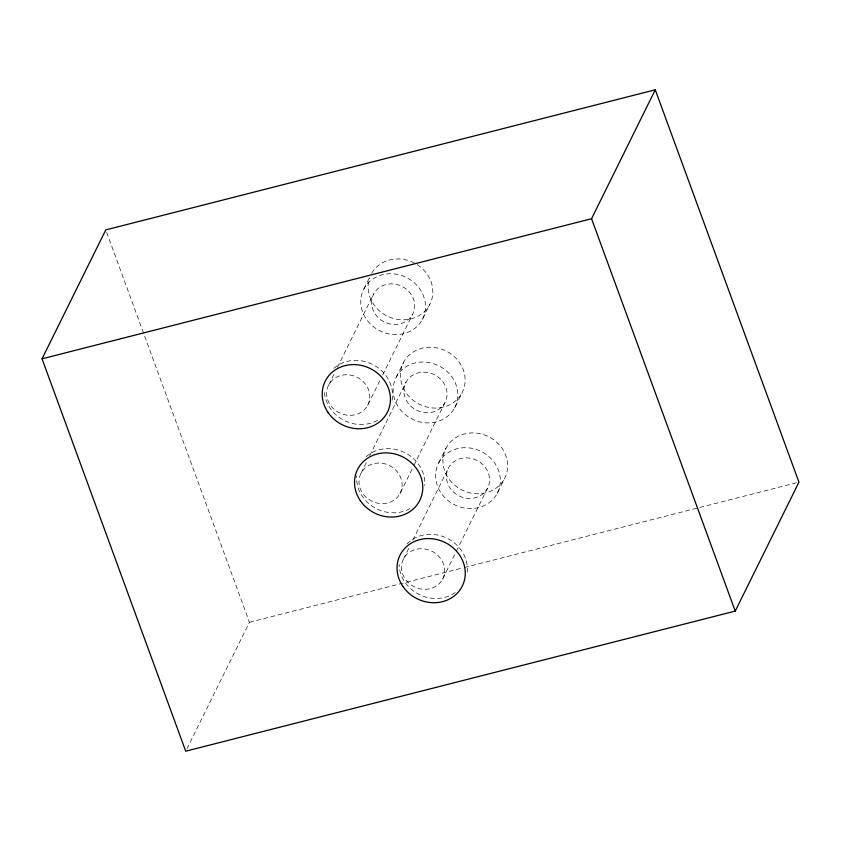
<?xml version="1.0" encoding="UTF-8"?>
<svg xmlns="http://www.w3.org/2000/svg" width="841" height="841" viewBox="0 0 841 841"><rect width="100%" height="100%" fill="white"/><g stroke="black" fill="none" stroke-linecap="round" stroke-linejoin="round"><path stroke-width="0.63" stroke-dasharray="4.21 3.15" d="M363.932 288.862L369.556 277.488M328.757 384.842L335.096 372.027M337.399 367.359L373.667 293.961M186.881 748.858L249.441 622.287L144.168 334.792M367.696 405.246A21.982 19.858 26.3 0 0 346.555 374.75A21.982 19.858 26.3 0 0 330.429 405.131A21.982 19.858 26.3 0 0 367.696 405.246L380.363 379.617M382.676 374.949L412.616 314.366A21.982 19.858 26.3 0 0 391.475 283.88A21.982 19.858 26.3 0 0 375.338 314.261A21.982 19.858 26.3 0 0 412.616 314.366M422.35 319.475A32.978 29.792 26.3 0 0 390.634 273.724A32.978 29.792 26.3 0 0 366.445 319.307A32.978 29.792 26.3 0 0 422.35 319.475L429.656 304.673M396.258 377.146L403.575 362.355M361.083 473.126L367.422 460.311M369.725 455.643L406.003 382.245M400.022 493.53A21.982 19.858 26.3 0 0 378.881 463.034A21.982 19.858 26.3 0 0 362.755 493.415A21.982 19.858 26.3 0 0 400.022 493.53L413.267 466.734M413.846 465.567L444.942 402.65A21.982 19.858 26.3 0 0 423.801 372.153A21.982 19.858 26.3 0 0 407.664 402.545A21.982 19.858 26.3 0 0 444.942 402.65M454.676 407.759A32.978 29.792 26.3 0 0 422.96 362.008A32.978 29.792 26.3 0 0 398.771 407.591A32.978 29.792 26.3 0 0 454.676 407.759L461.982 392.957A32.978 29.792 26.3 0 0 430.277 347.217A32.978 29.792 26.3 0 0 406.077 392.789A32.978 29.792 26.3 0 0 461.982 392.957M438.76 462.834L446.077 448.043M403.585 558.813L409.346 547.165M412.805 540.174L448.505 467.932M442.534 579.218A21.982 19.858 26.3 0 0 421.383 548.721A21.982 19.858 26.3 0 0 405.257 579.102A21.982 19.858 26.3 0 0 442.534 579.218L455.769 552.421M456.348 551.254L487.444 488.348A21.982 19.858 26.3 0 0 466.303 457.851A21.982 19.858 26.3 0 0 450.177 488.232A21.982 19.858 26.3 0 0 487.444 488.348M497.178 493.446A32.978 29.792 26.3 0 0 465.462 447.696A32.978 29.792 26.3 0 0 441.273 493.278A32.978 29.792 26.3 0 0 497.178 493.446L504.484 478.655A32.978 29.792 26.3 0 0 472.779 432.905A32.978 29.792 26.3 0 0 448.579 478.476A32.978 29.792 26.3 0 0 504.484 478.655M249.441 622.287L463.139 567.801M464.411 567.475L796.406 482.818M106.67 232.379L143.716 333.562M371.743 273.167A32.978 29.792 26.3 0 1 426.723 273.64A32.978 29.792 26.3 0 1 405.541 319.727A32.978 29.792 26.3 0 1 369.609 277.824M377.577 420.363A34.754 31.401 26.3 0 1 342.697 419.648A34.754 31.401 26.3 0 1 324.29 390.424M333.856 368.369A34.754 31.401 26.3 0 1 373.761 365.047A34.754 31.401 26.3 0 1 392.064 400.263M409.903 508.637A34.754 31.401 26.3 0 1 373.677 507.144A34.754 31.401 26.3 0 1 356.7 475.838M366.182 456.652A34.754 31.401 26.3 0 1 404.647 452.584A34.754 31.401 26.3 0 1 424.768 485.625M455.202 592.558A34.754 31.401 26.3 0 1 419.102 594.461A34.754 31.401 26.3 0 1 399.118 564.395M407.107 543.864A34.754 31.401 26.3 0 1 447.528 538.461A34.754 31.401 26.3 0 1 466.892 574.235"/><path stroke-width="1.26" d="M42.05 358.823L105.766 229.908L655.276 89.798L798.95 482.177L735.234 611.092L185.724 751.202L42.05 358.823L591.559 218.713L655.276 89.798M591.559 218.713L735.234 611.092M327.916 412.248A34.754 31.401 26.3 0 0 386.902 413.183A34.754 31.401 26.3 0 0 354.135 364.595A34.754 31.401 26.3 0 0 327.916 412.248M360.242 500.532A34.754 31.401 26.3 0 0 419.228 501.467A34.754 31.401 26.3 0 0 386.461 452.879A34.754 31.401 26.3 0 0 360.242 500.532M402.744 586.219A34.754 31.401 26.3 0 0 461.73 587.155A34.754 31.401 26.3 0 0 428.963 538.566A34.754 31.401 26.3 0 0 402.744 586.219"/></g></svg>
